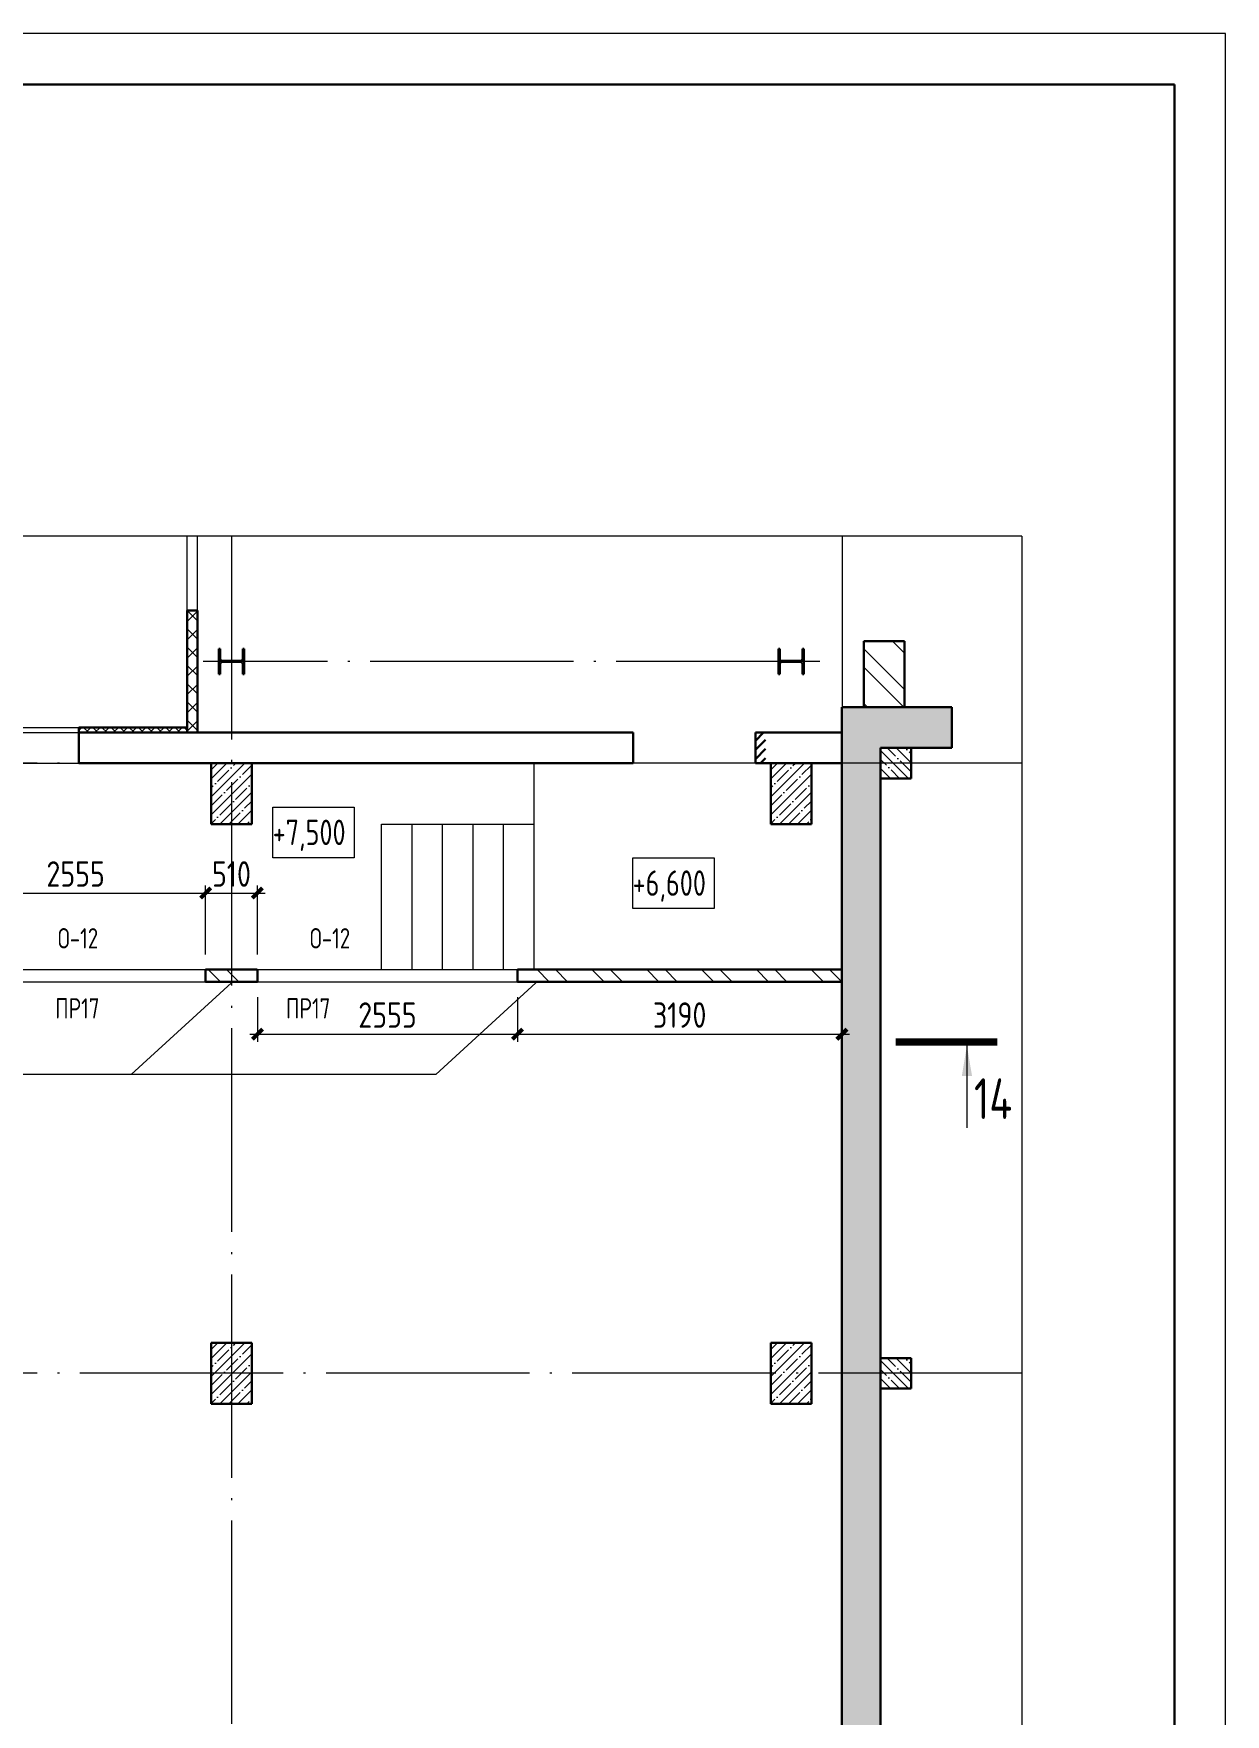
# Model space of a CAD drawing. Extents: x -965262 to 1142518, y -357520 to 71675.
# Drawn here: x 774554 to 786268, y -197214 to -180688 of the extents above; entities that cross this region are included whole.
import ezdxf

# ---------------------------------------------------------------- set-up
doc = ezdxf.new("R2010")
doc.units = 0
doc.header["$LTSCALE"] = 10
doc.linetypes.add('DOTE', pattern=[2.42, 2, -0.2, 0.02, -0.2])
doc.layers.get('0').update_dxf_attribs({"linetype": 'CONTINUOUS', "lineweight": 30})
doc.layers.get('Defpoints').update_dxf_attribs({"linetype": 'CONTINUOUS'})
doc.layers.add('DOTE', color=7, linetype='DOTE', lineweight=9)
doc.styles.add('GOST 2.304', font='isocpeur.ttf', dxfattribs={"width": 0.75, "height": 250})
doc.styles.get("Standard").update_dxf_attribs({"font": 'isocpeur.ttf', "height": 300})
doc.styles.add('ГОСТ 2м', font='isocpeur.ttf', dxfattribs={"width": 0.8, "height": 250})
doc.dimstyles.new('ГОСТ 2м', dxfattribs={"dimtxt": 250, "dimasz": 100, "dimexe": 75, "dimexo": 150, "dimgap": 62.5, "dimtad": 1, "dimdec": 0, "dimtxsty": 'ГОСТ 2м', "dimblk": 'ARCHTICK', "dimcen": 150, "dimdle": 75, "dimclrd": 256, "dimclre": 256, "dimclrt": 256, "dimadec": 0, "dimazin": 0, "dimtfac": 1, "dimtdec": 0, "dimtmove": 0, "dimatfit": 3, "dimldrblk": 'OBLIQUE', "dimfxl": 1, "dimlwd": 15, "dimlwe": 15, "dimarcsym": 0})

# ---------------------------------------------------------------- blocks, each defined once
blk = doc.blocks.new('_ArchTick')
at = {"color": 0, "linetype": 'ByBlock', "lineweight": 0, "const_width": 0.4}
blk.add_lwpolyline([(-0.5, -0.5), (0.5, 0.5)], dxfattribs=at)
blk = doc.blocks.new('*D1066')
at = {"lineweight": 15, "transparency": 16777216}
for p, q in [((776754, -190161), (776754, -190601)), ((779309, -190161), (779309, -190601)), ((776679, -190526), (779384, -190526))]:
    blk.add_line(p, q, dxfattribs=at)
at = {"layer": 'Defpoints', "color": 0, "lineweight": 15, "transparency": 16777216}
for p in [(776754, -190011, -3260), (779309, -190011, -3260), (779309, -190526)]:
    blk.add_point(p, dxfattribs=at)
at = {"lineweight": 15, "transparency": 16777216, "xscale": 100, "yscale": 100, "zscale": 100, "rotation": 180}
blk.add_blockref('_ArchTick', (776754, -190526), dxfattribs=at)
at = {"lineweight": 15, "transparency": 16777216, "xscale": 100, "yscale": 100, "zscale": 100}
blk.add_blockref('_ArchTick', (779309, -190526), dxfattribs=at)
at = {"lineweight": 15, "transparency": 16777216, "insert": (778032, -190338), "char_height": 250, "attachment_point": 5, "style": 'ГОСТ 2м'}
blk.add_mtext('2555', dxfattribs=at)
blk = doc.blocks.new('_Oblique')
at = {"color": 0, "linetype": 'ByBlock', "lineweight": -2}
blk.add_line((-0.5, -0.5), (0.5, 0.5), dxfattribs=at)
blk = doc.blocks.new('*D1064')
at = {"lineweight": 15, "transparency": 16777216}
for p, q in [((773614, -189138), (776319, -189138)), ((773689, -189741), (773689, -189063)), ((776244, -189741), (776244, -189063))]:
    blk.add_line(p, q, dxfattribs=at)
at = {"layer": 'Defpoints', "color": 0, "lineweight": 15, "transparency": 16777216}
for p in [(776244, -189138), (773689, -189891, -3260), (776244, -189891, -3260)]:
    blk.add_point(p, dxfattribs=at)
at = {"lineweight": 15, "transparency": 16777216, "xscale": 100, "yscale": 100, "zscale": 100, "rotation": 180}
blk.add_blockref('_ArchTick', (773689, -189138), dxfattribs=at)
at = {"lineweight": 15, "transparency": 16777216, "xscale": 100, "yscale": 100, "zscale": 100}
blk.add_blockref('_ArchTick', (776244, -189138), dxfattribs=at)
at = {"lineweight": 15, "transparency": 16777216, "insert": (774967, -188951), "char_height": 250, "attachment_point": 5, "style": 'ГОСТ 2м'}
blk.add_mtext('2555', dxfattribs=at)
blk = doc.blocks.new('*D1065')
at = {"lineweight": 15, "transparency": 16777216}
for p, q in [((776169, -189138), (776829, -189138)), ((776244, -189741), (776244, -189063)), ((776754, -189741), (776754, -189063))]:
    blk.add_line(p, q, dxfattribs=at)
at = {"layer": 'Defpoints', "color": 0, "lineweight": 15, "transparency": 16777216}
for p in [(776754, -189138), (776244, -189891, -3260), (776754, -189891, -3260)]:
    blk.add_point(p, dxfattribs=at)
at = {"lineweight": 15, "transparency": 16777216, "xscale": 100, "yscale": 100, "zscale": 100, "rotation": 180}
blk.add_blockref('_ArchTick', (776244, -189138), dxfattribs=at)
at = {"lineweight": 15, "transparency": 16777216, "xscale": 100, "yscale": 100, "zscale": 100}
blk.add_blockref('_ArchTick', (776754, -189138), dxfattribs=at)
at = {"lineweight": 15, "transparency": 16777216, "insert": (776499, -188951), "char_height": 250, "attachment_point": 5, "style": 'ГОСТ 2м'}
blk.add_mtext('510', dxfattribs=at)
blk = doc.blocks.new('*D1067')
at = {"lineweight": 15, "transparency": 16777216}
for p, q in [((779309, -190161), (779309, -190601)), ((782499, -190161), (782499, -190601)), ((779234, -190526), (782574, -190526))]:
    blk.add_line(p, q, dxfattribs=at)
at = {"layer": 'Defpoints', "color": 0, "lineweight": 15, "transparency": 16777216}
for p in [(779309, -190011, -3260), (782499, -190011, -3260), (782499, -190526)]:
    blk.add_point(p, dxfattribs=at)
at = {"lineweight": 15, "transparency": 16777216, "xscale": 100, "yscale": 100, "zscale": 100, "rotation": 180}
blk.add_blockref('_ArchTick', (779309, -190526), dxfattribs=at)
at = {"lineweight": 15, "transparency": 16777216, "xscale": 100, "yscale": 100, "zscale": 100}
blk.add_blockref('_ArchTick', (782499, -190526), dxfattribs=at)
at = {"lineweight": 15, "transparency": 16777216, "insert": (780904, -190338), "char_height": 250, "attachment_point": 5, "style": 'ГОСТ 2м'}
blk.add_mtext('3190', dxfattribs=at)

msp = doc.modelspace()

# ---------------------------------------------------------------- hatches: boundary and pattern name
at = {"lineweight": 15}
h = msp.add_hatch(dxfattribs=at)
h.set_pattern_fill('ANSI37', color=30, scale=40)
h.set_pattern_definition([(45, (1607868.92, 453697.89), (-89.802561, 89.802561), []), (135, (1607868.92, 453697.89), (-89.802561, -89.802561), [])])
h.paths.add_polyline_path([(776064.4, -187560.7), (776164.4, -187560.7), (776164.4, -186360.3), (776064.4, -186360.3)])
h = msp.add_hatch(dxfattribs=at)
h.set_pattern_fill('ANSI32', color=256, scale=40, angle=90)
h.set_pattern_definition([(135, (631801.75, -298946.64), (-269.4077, -269.4077), []), (135, (631801.75, -298767.04), (-269.4077, -269.4077), [])])
h.paths.add_polyline_path([(783114.4, -186660.7), (782714.4, -186660.7), (782714.4, -187310.7), (783114.4, -187310.7)])
h = msp.add_hatch(dxfattribs=at)
h.set_pattern_fill('ANSI35', color=256, scale=40)
h.set_pattern_definition([(45, (631801.75, -298946.64), (-179.60512, 179.60512), []), (45, (631981.35, -298946.64), (-179.60512, 179.60512), [317.5, -63.5, 0, -63.5])])
h.paths.add_polyline_path([(782879.4, -187710.7), (783579.7, -187710.7), (783579.7, -187310.7), (782499.4, -187310.7), (782499.4, -204260.6), (782879.4, -204260.4)])
h.paths.add_polyline_path([(782879.4, -205160.5), (782499.4, -205160.6), (782499.4, -206530.7), (782879.4, -206530.7)])
h.paths.add_polyline_path([(782879.4, -207440.7), (782499.4, -207440.7), (782499.4, -212410.7), (783629.4, -212410.7), (783629.4, -212010.7), (782879.4, -212011.1)])
h = msp.add_hatch(dxfattribs=at)
h.set_pattern_fill('ANSI37', color=256, scale=20, angle=90)
h.set_pattern_definition([(135, (631801.75, -298946.64), (-44.90128, -44.90128), []), (225, (631801.75, -298946.64), (44.90128, -44.90128), [])])
h.paths.add_polyline_path([(746499.4, -210360.5), (746449.4, -210360.5), (746449.4, -212210.7), (747999.4, -212210.7), (748000.2, -212160.7), (746499.4, -212160.7)])
h.paths.add_polyline_path([(746499.4, -205040.7), (746449.4, -205040.7), (746449.4, -207360.5), (746499.4, -207360.5)])
h.paths.add_polyline_path([(746499.4, -201510.7), (746449.4, -201510.7), (746449.4, -202030.7), (746499.4, -202030.7)])
h.paths.add_polyline_path([(746499.4, -198660.7), (746449.4, -198660.7), (746449.4, -200310.7), (746499.4, -200310.7)])
h.paths.add_polyline_path([(746499.4, -195810.7), (746449.4, -195810.7), (746449.4, -197460.7), (746499.4, -197460.7)])
h.paths.add_polyline_path([(746499.4, -192960.7), (746449.4, -192960.7), (746449.4, -194610.7), (746499.4, -194610.7)])
h.paths.add_polyline_path([(746499.4, -190110.7), (746449.4, -190110.7), (746449.4, -191760.7), (746499.4, -191760.7)])
h.paths.add_polyline_path([(746499.4, -187560.7), (747999.6, -187560.7), (747999.6, -187510.7), (746449.4, -187510.7), (746449.4, -188910.7), (746499.4, -188910.7)])
h.paths.add_polyline_path([(753999.6, -187510.7), (750999.6, -187510.7), (750999.6, -187560.7), (753999.6, -187560.7)])
h.paths.add_polyline_path([(759999.6, -187510.7), (756999.6, -187510.7), (756999.6, -187560.7), (759999.6, -187560.7)])
h.paths.add_polyline_path([(765999.6, -187510.7), (762999.6, -187510.7), (762999.6, -187560.7), (765999.6, -187560.7)])
h.paths.add_polyline_path([(771999.6, -187510.7), (768999.6, -187510.7), (768999.6, -187560.7), (771999.6, -187560.7)])
h.paths.add_polyline_path([(776064.4, -187510.7), (774999.6, -187510.7), (774999.6, -187560.7), (776064.4, -187560.7)])
h.paths.add_polyline_path([(783629.4, -212410.7), (782499.4, -212410.7), (782499.4, -212160.7), (780998.6, -212160.7), (780998.6, -212210.7), (782449.4, -212210.7), (782449.4, -212460.7), (783629.4, -212460.7)])
h.paths.add_polyline_path([(777999.4, -212160.7), (774999.4, -212160.7), (774999.4, -212210.7), (777999.4, -212210.7)])
h.paths.add_polyline_path([(771999.4, -212160.7), (768999.4, -212160.7), (768999.4, -212210.7), (771999.4, -212210.7)])
h.paths.add_polyline_path([(765999.4, -212160.7), (762999.4, -212160.7), (762999.4, -212210.7), (765999.4, -212210.7)])
h.paths.add_polyline_path([(759999.4, -212160.7), (756998.6, -212160.7), (756998.6, -212210.7), (759999.4, -212210.7)])
h.paths.add_polyline_path([(753999.4, -212160.7), (750998.6, -212160.7), (750998.6, -212210.7), (753999.4, -212210.7)])
h = msp.add_hatch()
h.set_pattern_fill('ANSI31', color=3, scale=20)
h.set_pattern_definition([(45, (707080.014, -166839.24), (-44.90128, 44.90128), [])])
h.paths.add_polyline_path([(781648.5, -187860.7), (781648.5, -187560.7), (781748.5, -187560.7), (781748.5, -187860.7)])
h = msp.add_hatch(dxfattribs=at)
h.set_pattern_fill('ANSI35', color=256, scale=500, angle=90, style=0)
h.set_pattern_definition([(135, (534985.99, -241954.01), (-88.38835, -88.38835), []), (135, (534985.99, -241865.62), (-88.38835, -88.38835), [156.25, -31.25, 0, -31.25])])
h.paths.add_polyline_path([(783029.4, -187710.7), (782879.4, -187710.7), (782879.4, -187860.7), (783029.4, -187860.7)])
h.paths.add_polyline_path([(783029.4, -187860.7), (782879.4, -187860.7), (782879.4, -188010.7), (783029.4, -188010.7)])
h.paths.add_polyline_path([(783179.4, -187860.7), (783029.4, -187860.7), (783029.4, -188010.7), (783179.4, -188010.7)])
h.paths.add_polyline_path([(783179.4, -187710.7), (783029.4, -187710.7), (783029.4, -187860.7), (783179.4, -187860.7)])
h = msp.add_hatch(dxfattribs=at)
h.set_pattern_fill('ANSI32', color=1, scale=40, angle=90)
h.set_pattern_definition([(135, (777932.76, -209334.85), (-269.4077, -269.4077), []), (135, (777932.76, -209155.24), (-269.4077, -269.4077), [])])
h.paths.add_polyline_path([(778019.4, -209330.7), (777899.4, -209330.7), (777899.4, -209340.7), (778019.4, -209340.7)], flags=17)
h.paths.add_polyline_path([(752699.4, -201650.7), (751299, -201650.7), (751299, -201520.7), (751179, -201520.7), (751179, -201650.7), (746799.4, -201650.7), (746799.4, -201770.7), (752449.4, -201770.7), (752449.4, -202030.7), (752699.4, -202030.7)], flags=17)
h.paths.add_polyline_path([(752699.4, -201650.7), (751299.4, -201650.7), (751299.4, -201520.7), (751179.4, -201520.7), (751179.4, -201650.7), (746799.4, -201650.7), (746799.4, -201770.7), (752449.4, -201770.7), (752449.4, -202030.7), (752699.4, -202030.7)], flags=16)
h.paths.add_polyline_path([(773689.4, -198260.7), (773559.4, -198260.7), (773559.4, -198390.7), (773689.4, -198390.7)], flags=17)
h.paths.add_polyline_path([(773689.4, -198260.7), (773559.4, -198260.7), (773559.4, -198390.7), (773689.4, -198390.7)], flags=16)
h.paths.add_polyline_path([(778019.4, -209340.7), (777899.4, -209340.7), (777899.4, -209630.7), (778019.4, -209630.7)], flags=17)
h.paths.add_polyline_path([(747199.4, -193680.6), (747199.4, -193560.7), (749749, -193560.7), (749749, -193680.7), (749619, -193680.7), (749619, -194730.6), (749499, -194730.6), (749499, -193680.7), (747199.4, -193680.7)])
h.paths.add_polyline_path([(751179, -193810.7), (751179, -193680.7), (750659, -193680.7), (750659, -193560.7), (751179, -193560.7), (751179, -189760.7), (751299, -189763.3), (751299, -189890.7), (751429, -189890.7), (751429, -190010.7), (751299, -190010.7), (751298.9, -193810.7), (751179, -193810.7)])
h.paths.add_polyline_path([(751179, -194730.6), (751179, -194350.7), (751299, -194350.7), (751299, -194730.6)])
h.paths.add_polyline_path([(751179, -196020.4), (751179, -195640.6), (751299, -195640.6), (751299, -196020.4), (751179, -196020.4)])
h.paths.add_polyline_path([(746799.4, -196810.7), (746799.4, -196690.7), (749499, -196690.7), (749499, -195640.6), (749619, -195640.6), (749619, -196690.5), (749749, -196690.7), (749749, -196810.6), (746799.4, -196810.6)])
h.paths.add_polyline_path([(751179, -196940.6), (751179, -196810.6), (750659.2, -196810.6), (750659.2, -196690.6), (751179, -196690.6), (751179, -196560.4), (751299, -196560.4), (751299, -196940.6), (751179, -196940.6)])
h.paths.add_polyline_path([(751049, -199420.5), (751049, -199040.5), (751299, -199040.5), (751299, -199420.5)])
h.paths.add_polyline_path([(746799.4, -201770.7), (746799.4, -201650.7), (751179.8, -201650.7), (751179.8, -201520.7), (751299, -201520.4), (751299.9, -201650.7), (752699.4, -201650.7), (752699.4, -202030.7), (752449.4, -202030.7), (752449.4, -201770.7), (746799.4, -201770.7)])
h.paths.add_polyline_path([(747199, -205760.7), (747199.4, -205640.7), (752299.4, -205640.7), (752299.4, -205760.7), (747199.4, -205760.7)])
h.paths.add_polyline_path([(752449.4, -205560.7), (752449.4, -205040.7), (752699.4, -205040.7), (752699.4, -205560.7)])
h.paths.add_polyline_path([(751179, -188560.7), (751179, -187860.7), (751299, -187860.7), (751299, -188560.7)])
h.paths.add_polyline_path([(752339, -190010.7), (752339, -189890.7), (752754.5, -189890.7), (752754.5, -190010.7)])
h.paths.add_polyline_path([(755244.5, -190010.7), (755244.5, -189890.7), (755751.9, -189890.7), (755754.4, -190010.7)])
h.paths.add_polyline_path([(758244.5, -190010.7), (758244.5, -189890.7), (758754.4, -189890.7), (758754.4, -190010.7)])
h.paths.add_polyline_path([(761244.5, -190010.7), (761244.5, -189890.7), (761754.4, -189890.7), (761754.4, -190010.7)])
h.paths.add_polyline_path([(764244.5, -190010.7), (764244.5, -189890.7), (764754.4, -189890.7), (764754.4, -190010.7)])
h.paths.add_polyline_path([(767244.5, -190010.7), (767244.5, -189890.7), (767754.4, -189890.7), (767754.4, -190010.7)])
h.paths.add_polyline_path([(770244.5, -190010.7), (770244.5, -189890.7), (770754.4, -189890.7), (770754.4, -190010.7)])
h.paths.add_polyline_path([(773309.4, -190010.7), (773309.4, -189890.7), (773689.4, -189890.7), (773689.4, -190010.7), (773559.4, -190010.7), (773559.4, -190270.7), (773439.4, -190270.7), (773439.4, -190010.7)])
h.paths.add_polyline_path([(776244.5, -190010.7), (776244.5, -189890.7), (776754.4, -189890.7), (776754.4, -190010.7)])
h.paths.add_polyline_path([(779309.4, -190010.7), (779309.4, -189890.7), (782499.4, -189890.7), (782499.4, -190010.7)])
h.paths.add_polyline_path([(773439.4, -192765.7), (773439.4, -192385.7), (773689.4, -192385.7), (773689.4, -192765.7)])
h.paths.add_polyline_path([(773439.4, -195260.7), (773439.4, -194880.7), (773689.4, -194880.7), (773689.4, -195260.7)])
h.paths.add_polyline_path([(773439.4, -198640.7), (773439.4, -198260.7), (773689.4, -198260.7), (773689.4, -198510.7), (773559.4, -198510.7), (773559.4, -198640.7)])
h.paths.add_polyline_path([(774739.4, -198510.7), (774739.4, -198390.7), (775119.4, -198390.7), (775119.4, -198510.7)])
h.paths.add_polyline_path([(776169.4, -198510.7), (776169.4, -198390.7), (776419.4, -198390.7), (776419.4, -199560.7), (776299.4, -199560.7), (776299.4, -198510.7)])
h.paths.add_polyline_path([(776699.4, -200160.7), (776699.4, -200040.7), (781799.4, -200040.7), (781799.4, -200160.7)])
h.paths.add_polyline_path([(782199.4, -200160.7), (782199.4, -200040.7), (782499.4, -200040.7), (782499.4, -200160.7)])
h.paths.add_polyline_path([(776169.4, -203500.7), (776169.4, -203380.7), (776299.4, -203380.7), (776299.4, -202225.7), (776419.4, -202225.7), (776419.4, -203380.7), (782499.4, -203380.7), (782499.4, -203500.7)])
h.paths.add_polyline_path([(776299.4, -201315.7), (776299.4, -200160.7), (776419.4, -200160.7), (776419.4, -201315.7)])
h.paths.add_polyline_path([(773439.4, -201135.7), (773439.4, -200755.7), (773689.4, -200755.7), (773689.4, -201135.7)])
h.paths.add_polyline_path([(773439.4, -203500.7), (773439.4, -203250.7), (773559.4, -203250.7), (773559.4, -203380.7), (775259.4, -203380.7), (775259.4, -203500.7)])
h.paths.add_polyline_path([(782199.4, -205680.7), (782199.4, -205560.7), (782499.4, -205560.7), (782499.4, -205680.7), (782199.4, -205680.7)])
h.paths.add_polyline_path([(782199.4, -206160.7), (782199.4, -206040.6), (782499.4, -206040.6), (782499.4, -206160.6), (782199.4, -206160.7)])
h.paths.add_polyline_path([(777899.4, -209630.7), (777899.4, -206320.7), (780599.4, -206320.7), (780599.4, -207540.7), (782499.4, -207540.7), (782499.4, -207660.7), (780479.4, -207660.7), (780479.4, -206440.7), (778019.4, -206440.7), (778019.4, -209630.7)])
h.paths.add_polyline_path([(775919, -210790.7), (775919, -210670.7), (777899.4, -210670.7), (777899.4, -210540.7), (778019.4, -210540.7), (778019.4, -210790.7), (775919, -210790.7)])
h.paths.add_polyline_path([(775799, -211860.7), (775799, -211050.7), (775919, -211050.7), (775919, -211860.7)])
h.paths.add_polyline_path([(751179.8, -201650.7), (751179.4, -201650.7), (751179.4, -201520.7), (751179.8, -201520.7)], flags=16)
h.paths.add_polyline_path([(751299.9, -201650.7), (751299.4, -201650.7), (751299.4, -201520.7), (751299.9, -201520.7)], flags=16)
h = msp.add_hatch(dxfattribs=at)
h.set_pattern_fill('ANSI35', color=256, scale=500, style=0)
h.set_pattern_definition([(45, (734599.43, -65312.94), (-88.38835, 88.38835), []), (45, (734687.82, -65312.94), (-88.38835, 88.38835), [156.25, -31.25, 0, -31.25])])
h.paths.add_polyline_path([(776699.4, -187860.7), (776299.4, -187860.7), (776299.4, -188460.7), (776699.4, -188460.7)])
h = msp.add_hatch(dxfattribs=at)
h.set_pattern_fill('ANSI35', color=256, scale=500, style=0)
h.set_pattern_definition([(45, (740099.43, -65312.94), (-88.38835, 88.38835), []), (45, (740187.82, -65312.94), (-88.38835, 88.38835), [156.25, -31.25, 0, -31.25])])
h.paths.add_polyline_path([(782199.4, -187860.7), (781799.4, -187860.7), (781799.4, -188460.7), (782199.4, -188460.7)])
h = msp.add_hatch(dxfattribs=at)
h.set_pattern_fill('ANSI35', color=256, scale=500, style=0)
h.set_pattern_definition([(45, (734599.43, -71012.94), (-88.38835, 88.38835), []), (45, (734687.82, -71012.94), (-88.38835, 88.38835), [156.25, -31.25, 0, -31.25])])
h.paths.add_polyline_path([(776699.4, -193560.7), (776299.4, -193560.7), (776299.4, -194160.7), (776699.4, -194160.7)])
h = msp.add_hatch(dxfattribs=at)
h.set_pattern_fill('ANSI35', color=256, scale=500, style=0)
h.set_pattern_definition([(45, (740099.43, -71012.94), (-88.38835, 88.38835), []), (45, (740187.82, -71012.94), (-88.38835, 88.38835), [156.25, -31.25, 0, -31.25])])
h.paths.add_polyline_path([(782199.4, -193560.7), (781799.4, -193560.7), (781799.4, -194160.7), (782199.4, -194160.7)])
h = msp.add_hatch(dxfattribs=at)
h.set_pattern_fill('ANSI35', color=256, scale=500, angle=90, style=0)
h.set_pattern_definition([(135, (534985.99, -247954.01), (-88.38835, -88.38835), []), (135, (534985.99, -247865.62), (-88.38835, -88.38835), [156.25, -31.25, 0, -31.25])])
h.paths.add_polyline_path([(783029.4, -193710.7), (782879.4, -193710.7), (782879.4, -193860.7), (783029.4, -193860.7)])
h.paths.add_polyline_path([(783029.4, -193860.7), (782879.4, -193860.7), (782879.4, -194010.7), (783029.4, -194010.7)])
h.paths.add_polyline_path([(783179.4, -193860.7), (783029.4, -193860.7), (783029.4, -194010.7), (783179.4, -194010.7)])
h.paths.add_polyline_path([(783179.4, -193710.7), (783029.4, -193710.7), (783029.4, -193860.7), (783179.4, -193860.7)])

# ---------------------------------------------------------------- linework, layer by layer
at = {"color": 30, "lineweight": 15}
for p, q in [((776064.4, -186360.3, 9105.3), (776064.4, -185628.1, 9801.8)), ((776164.4, -186360.3, 13078.4), (776164.4, -185628.1, 13775))]:
    msp.add_line(p, q, dxfattribs=at)
at = {"color": 30}
for p, q in [((776164.4, -186360.3, 13078.4), (776064.4, -186360.3, 13078.4)), ((776064.4, -186360.3, 9105.3), (776064.4, -187560.7, 7963.3)), ((776164.4, -187560.7, 7963.3), (776164.4, -186360.3, 9105.3)), ((776164.4, -187560.7, 11936.5), (776064.4, -187560.7, 11936.5))]:
    msp.add_line(p, q, dxfattribs=at)
for p, q in [((776388.4, -186735.7, 7993.3), (776374.4, -186735.7, 7993.3)), ((776374.4, -186735.7, 7993.3), (776374.4, -186985.7, 7993.3)), ((776388.4, -186836.2, 7993.3), (776388.4, -186735.7, 7993.3)), ((776610.4, -186735.7, 7993.3), (776610.4, -186836.2, 7993.3)), ((776624.4, -186735.7, 7993.3), (776610.4, -186735.7, 7993.3)), ((776624.4, -186985.7, 7993.3), (776624.4, -186735.7, 7993.3)), ((781888.4, -186735.7, 7993.3), (781874.4, -186735.7, 7993.3)), ((781874.4, -186735.7, 7993.3), (781874.4, -186985.7, 7993.3)), ((781888.4, -186836.2, 7993.3), (781888.4, -186735.7, 7993.3)), ((782110.4, -186735.7, 7993.3), (782110.4, -186836.2, 7993.3)), ((782124.4, -186735.7, 7993.3), (782110.4, -186735.7, 7993.3)), ((782124.4, -186985.7, 7993.3), (782124.4, -186735.7, 7993.3)), ((782714.4, -186660.7, 7993.3), (782714.4, -187310.7, 7993.3)), ((782714.7, -186660.7, 7993.3), (783114.7, -186660.7, 7993.3)), ((783114.4, -187310.7, 7993.3), (783114.4, -186660.7, 7993.3)), ((776388.4, -186985.7, 7993.3), (776388.4, -186885.2, 7993.3)), ((776590.4, -186856.2, 7993.3), (776408.4, -186856.2, 7993.3)), ((776408.4, -186865.2, 7993.3), (776590.4, -186865.2, 7993.3)), ((776610.4, -186885.2, 7993.3), (776610.4, -186985.7, 7993.3)), ((781888.4, -186985.7, 7993.3), (781888.4, -186885.2, 7993.3)), ((782090.4, -186856.2, 7993.3), (781908.4, -186856.2, 7993.3)), ((781908.4, -186865.2, 7993.3), (782090.4, -186865.2, 7993.3)), ((782110.4, -186885.2, 7993.3), (782110.4, -186985.7, 7993.3)), ((776374.4, -186985.7, 7993.3), (776388.4, -186985.7, 7993.3)), ((776610.4, -186985.7, 7993.3), (776624.4, -186985.7, 7993.3)), ((781874.4, -186985.7, 7993.3), (781888.4, -186985.7, 7993.3)), ((782110.4, -186985.7, 7993.3), (782124.4, -186985.7, 7993.3)), ((783579.7, -187310.7, 7993.3), (782499.4, -187310.7, 7993.3)), ((782499.4, -187310.7, 7993.3), (782499.4, -204260.6, 7993.3)), ((783579.7, -187710.7, 7993.3), (783579.7, -187310.7, 7993.3)), ((774999.6, -187510.7, 7963.3), (774999.6, -187860.7, 7963.3)), ((776064.4, -187510.7, 7963.3), (774999.6, -187510.7, 7963.3)), ((780448.5, -187560.7, 7963.3), (774999.6, -187560.7, 7963.3)), ((780448.5, -187860.7, 7963.3), (780448.5, -187560.7, 7963.3)), ((782499.4, -187560.7, 7963.3), (781648.5, -187560.7, 7963.3)), ((781648.5, -187860.7, 7963.3), (781648.5, -187560.7, 7963.3)), ((782879.4, -187710.7, 7993.3), (782879.4, -188010.7, 7993.3)), ((783179.4, -187710.7, 7993.3), (782879.4, -187710.7, 7993.3)), ((782879.4, -187710.7, 7993.3), (783579.7, -187710.7, 7993.3)), ((782879.4, -204260.4, 7993.3), (782879.4, -187710.7, 7993.3)), ((783179.4, -188010.7, 7993.3), (783179.4, -187710.7, 7993.3)), ((774999.6, -187860.7, 7963.3), (780448.5, -187860.7, 7963.3)), ((776699.4, -187860.7, 7993.3), (776299.4, -187860.7, 7993.3)), ((776299.4, -187860.7, 7993.3), (776299.4, -188460.7, 7993.3)), ((776699.4, -188460.7, 7993.3), (776699.4, -187860.7, 7993.3)), ((781648.5, -187860.7, 7963.3), (782499.4, -187860.7, 7963.3)), ((781799.4, -187860.7, 7993.3), (781799.4, -188460.7, 7993.3)), ((782199.4, -187860.7, 7993.3), (781799.4, -187860.7, 7993.3)), ((782199.4, -188460.7, 7993.3), (782199.4, -187860.7, 7993.3)), ((782879.4, -188010.7, 7993.3), (783179.4, -188010.7, 7993.3)), ((776299.4, -188460.7, 7993.3), (776699.4, -188460.7, 7993.3)), ((781799.4, -188460.7, 7993.3), (782199.4, -188460.7, 7993.3)), ((776699.4, -193560.7, 7993.3), (776299.4, -193560.7, 7993.3)), ((776299.4, -193560.7, 7993.3), (776299.4, -194160.7, 7993.3)), ((776699.4, -194160.7, 7993.3), (776699.4, -193560.7, 7993.3)), ((781799.4, -193560.7, 7993.3), (781799.4, -194160.7, 7993.3)), ((782199.4, -193560.7, 7993.3), (781799.4, -193560.7, 7993.3)), ((782199.4, -194160.7, 7993.3), (782199.4, -193560.7, 7993.3)), ((783179.4, -193710.7, 7993.3), (782879.4, -193710.7, 7993.3)), ((782879.4, -193710.7, 7993.3), (782879.4, -194010.7, 7993.3)), ((783179.4, -194010.7, 7993.3), (783179.4, -193710.7, 7993.3)), ((782879.4, -194010.7, 7993.3), (783179.4, -194010.7, 7993.3)), ((776299.4, -194160.7, 7993.3), (776699.4, -194160.7, 7993.3)), ((781799.4, -194160.7, 7993.3), (782199.4, -194160.7, 7993.3))]:
    msp.add_line(p, q)
at = {"lineweight": 15}
for p, q in [((771999.6, -187510.7, 7963.3), (774999.6, -187510.7, 7963.3)), ((771999.6, -187560.7, 7963.3), (774999.6, -187560.7, 7963.3)), ((771999.6, -187860.7, 7963.3), (774998.8, -187860.7, 6154.8)), ((779474, -189890.7, 7993.3), (779474, -187860.7, 7993.3)), ((776904.4, -188292.5, 11253.1), (777704.4, -188292.5, 11253.1)), ((776904.4, -188792.5, 11253.1), (776904.4, -188292.5, 11253.1)), ((777704.4, -188292.5, 11253.1), (777704.4, -188792.5, 11253.1)), ((777974, -189890.7, 7993.3), (777974, -188460.7, 7993.3)), ((777974, -188460.7, 7993.3), (779474, -188460.7, 7993.3)), ((778274, -189890.7, 7993.3), (778274, -188460.7, 7993.3)), ((778574, -189890.7, 7993.3), (778574, -188460.7, 7993.3)), ((778874, -189890.7, 7993.3), (778874, -188460.7, 7993.3)), ((779174, -189890.7, 7993.3), (779174, -188460.7, 7993.3)), ((777704.4, -188792.5, 11253.1), (776904.4, -188792.5, 11253.1)), ((780442.2, -188791.5, 11253.1), (781242.2, -188791.5, 11253.1)), ((780442.2, -189291.5, 11253.1), (780442.2, -188791.5, 11253.1)), ((781242.2, -188791.5, 11253.1), (781242.2, -189291.5, 11253.1)), ((781242.2, -189291.5, 11253.1), (780442.2, -189291.5, 11253.1))]:
    msp.add_line(p, q, dxfattribs=at)
at = {"color": 1, "lineweight": 15}
for p, q in [((773689.4, -189890.7, 7993.3), (776309.4, -189890.7, 7993.3)), ((773689.4, -190010.7, 7993.3), (776309.4, -190010.7, 7993.3)), ((776689.4, -189890.7, 7993.3), (779309.4, -189890.7, 7993.3)), ((776689.4, -190010.7, 7993.3), (779309.4, -190010.7, 7993.3))]:
    msp.add_line(p, q, dxfattribs=at)
at = {"lineweight": 15, "ltscale": 50, "extrusion": (-0.686106, 0.727502, 0)}
for p, q in [((776499.6, -190020.7, 9801.8), (775514.3, -190922.2, 13061.6)), ((779491.7, -190020.7, 7993.3), (778506.4, -190922.2, 11253.1))]:
    msp.add_line(p, q, dxfattribs=at)
at = {"color": 1}
for p, q in [((776244.5, -189890.7, 7993.3), (776244.5, -190010.7, 7993.3)), ((776244.5, -189890.7, 7993.3), (776751.9, -189890.7, 7993.3)), ((776244.5, -190010.7, 7993.3), (776754.4, -190010.7, 7993.3)), ((776754.4, -189890.7, 7993.3), (776754.4, -190010.7, 7993.3)), ((779309.4, -189890.7, 7993.3), (782499.4, -189890.7, 7993.3)), ((779309.4, -189890.7, 7993.3), (779309.4, -190010.7, 7993.3)), ((779309.4, -190010.7, 7993.3), (782499.4, -190010.7, 7993.3)), ((782499.4, -189890.7, 7993.3), (782499.4, -190010.7, 7993.3))]:
    msp.add_line(p, q, dxfattribs=at)
at = {"color": 5, "lineweight": 15, "ltscale": 100}
msp.add_line((783727.5, -190637.6, 11253.1), (783727.5, -191447.6, 11253.1), dxfattribs=at)
at = {"lineweight": 15, "elevation": 9801.8}
msp.add_lwpolyline([(786267.6, -180687.8), (700667.6, -180687.8), (700667.6, -240087.8), (786267.6, -240087.8)], close=True, dxfattribs=at)
at = {"elevation": 9801.8}
msp.add_lwpolyline([(785767.6, -181187.8), (702667.6, -181187.8), (702667.6, -239587.8), (785767.6, -239587.8)], close=True, dxfattribs=at)
at = {"color": 5, "lineweight": 15, "ltscale": 10, "extrusion": (0, 1, 0), "elevation": -185628.1}
msp.add_lwpolyline([(-784268, 9801.8), (-764749.6, 9801.8)], dxfattribs=at)
at = {"color": 5, "lineweight": 15, "ltscale": 10, "extrusion": (-1, 6.12323e-17, 0), "elevation": -784268}
msp.add_lwpolyline([(185628.1, 9801.8), (199500.2, 9801.8)], dxfattribs=at)
at = {"color": 5, "lineweight": 15, "ltscale": 100, "const_width": 70, "elevation": 11253.1}
msp.add_lwpolyline([(784027.5, -190602.6), (783027.5, -190602.6)], dxfattribs=at)
at = {"lineweight": 15, "ltscale": 50, "extrusion": (0, 1, 0), "elevation": -190922.2}
msp.add_lwpolyline([(-778506.4, 11253.1), (-754145, 11253.1)], dxfattribs=at)
for centre, start, end in [((776408.4, -186836.2, 7993.3), 180, 270), ((776408.4, -186885.2, 7993.3), 90, 180), ((776590.4, -186836.2, 7993.3), 270, 0), ((776590.4, -186885.2, 7993.3), 0, 90), ((781908.4, -186836.2, 7993.3), 180, 270), ((781908.4, -186885.2, 7993.3), 90, 180), ((782090.4, -186836.2, 7993.3), 270, 0), ((782090.4, -186885.2, 7993.3), 0, 90)]:
    msp.add_arc(centre, 20, start, end)
at = {"color": 5, "lineweight": 15, "ltscale": 100}
msp.add_solid([(783727.5, -190637.6, 11253.1), (783777.8, -190938.1, 11253.1), (783677.2, -190938.1, 11253.1)], dxfattribs=at)
at = {"layer": 'DOTE', "ltscale": 100, "extrusion": (0, -1, 0)}
for p, q in [((776499.6, -185628.1, 9801.8), (776499.6, -215054.8, 9801.8)), ((782499.6, -185628.1, 9801.8), (782499.6, -215054.8, 9801.8))]:
    msp.add_line(p, q, dxfattribs=at)
at = {"layer": 'DOTE', "ltscale": 100}
for p, q in [((782281.1, -186860.3, 9801.8), (776222.1, -186860.3, 13078.4)), ((784268, -187860.3, 9801.8), (743280.2, -187860.3, 13078.4)), ((784268, -193860.3, 9801.8), (743280.2, -193860.3, 9797.8))]:
    msp.add_line(p, q, dxfattribs=at)

# ---------------------------------------------------------------- texts
at = {"lineweight": 15, "style": 'GOST 2.304', "width": 0.75}
for s, p in [('+7,500', (776904, -188666.5, 11253.1)), ('+6,600', (780441.8, -189165.5, 11253.1))]:
    msp.add_text(s, height=250, dxfattribs=at).set_placement(p)
at = {"color": 5, "lineweight": 15, "width": 0.75}
for p in [(774792, -189683.2, 5090.8), (777268.9, -189683.2, 5090.8)]:
    msp.add_text('О-12', height=200, dxfattribs=at).set_placement(p)
at = {"color": 4, "lineweight": 15, "width": 0.75}
for p in [(774765.2, -190372.2, 11253.1), (777034.1, -190372.2, 11253.1)]:
    msp.add_text('ПР17', height=200, dxfattribs=at).set_placement(p)
at = {"color": 5, "lineweight": 15, "ltscale": 100, "style": 'GOST 2.304', "width": 0.75}
msp.add_text('14', height=400, dxfattribs=at).set_placement((783797, -191360.1, 11253.1))

# ---------------------------------------------------------------- dimensions: what is measured, and where the dimension line sits
at = {"lineweight": 15}
for base, p1, p2, picture, middle in [((776244.5, -189138.1, 11253.1), (773689.4, -189890.7, 7993.3), (776244.5, -189890.7, 7993.3), '*D1064', (774967, -188950.6, 11253.1)), ((776754.4, -189138.1, 11253.1), (776244.5, -189890.7, 7993.3), (776754.4, -189890.7, 7993.3), '*D1065', (776499.4, -188950.6, 11253.1)), ((779309.4, -190525.8, 11253.1), (776754.4, -190010.7, 7993.3), (779309.4, -190010.7, 7993.3), '*D1066', (778031.9, -190338.3, 11253.1)), ((782499.4, -190525.8, 11253.1), (779309.4, -190010.7, 7993.3), (782499.4, -190010.7, 7993.3), '*D1067', (780904.4, -190338.3, 11253.1))]:
    dim = msp.add_linear_dim(base=base, p1=p1, p2=p2, dimstyle='ГОСТ 2м', dxfattribs=at)
    dim.commit()
    dim.dimension.update_dxf_attribs({"geometry": picture, "text_midpoint": middle})

doc.saveas('drawing.dxf')
